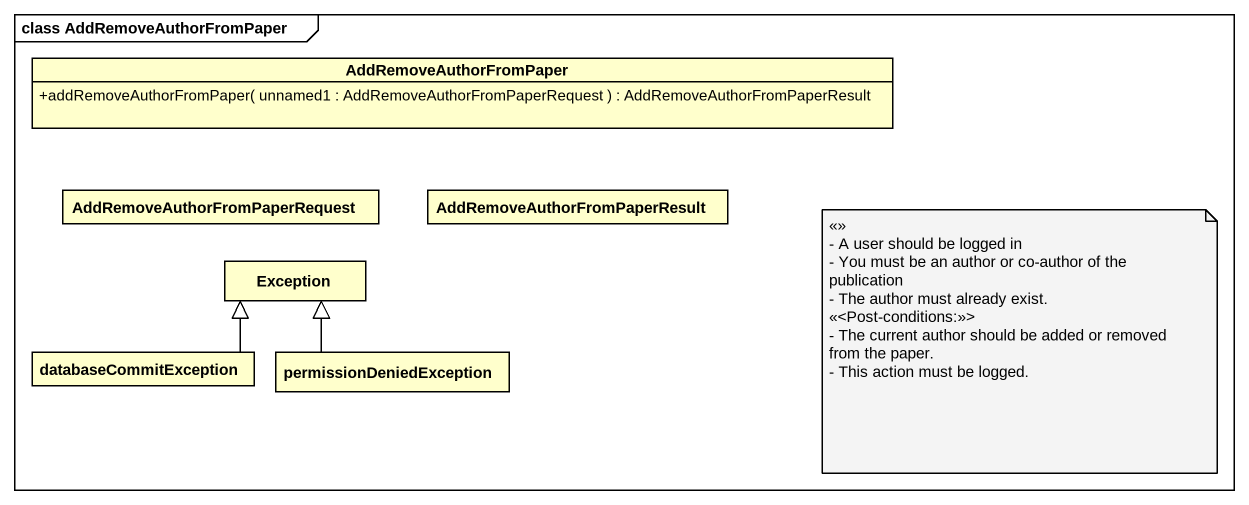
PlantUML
@startuml
mainframe class AddRemoveAuthorFromPaper
hide circle
hide empty members
skinparam classAttributeIconSize 0
class AddRemoveAuthorFromPaper {
  +addRemoveAuthorFromPaper( unnamed1 : AddRemoveAuthorFromPaperRequest ) : AddRemoveAuthorFromPaperResult
}
class "AddRemoveAuthorFromPaperRequest" as AddRemoveAuthorFromPaperRequ
class "AddRemoveAuthorFromPaperResult" as AddRemoveAuthorFromPaperResu
class "Exception" as Exception_
class databaseCommitException
class permissionDeniedException
databaseCommitException -right-|> Exception_
permissionDeniedException -up-|> Exception_
note as N1
  <<>>
  - A user should be logged in
  - You must be an author or co-author of the publication
  - The author must already exist.
  <<<Post-conditions:>>>
  - The current author should be added or removed from the paper.
  - This action must be logged.
end note
@enduml
